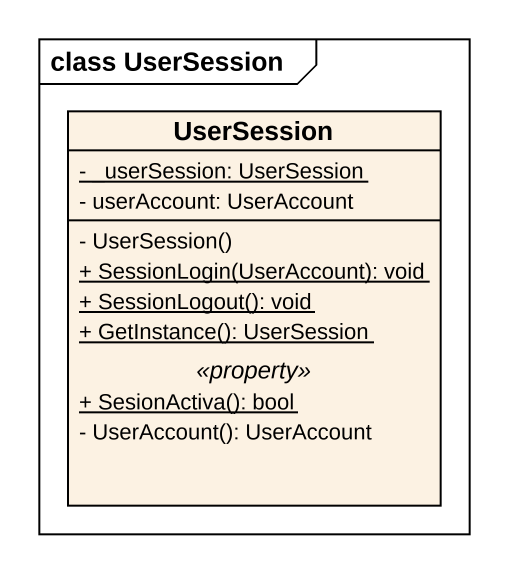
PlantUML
@startuml
mainframe class UserSession
hide circle
hide empty members
skinparam classAttributeIconSize 0
class UserSession {
  {static} - _userSession: UserSession
  - userAccount: UserAccount
  --
  - UserSession()
  {static} + SessionLogin(UserAccount): void
  {static} + SessionLogout(): void
  {static} + GetInstance(): UserSession
  .. <<property>> ..
  {static} + SesionActiva(): bool
  - UserAccount(): UserAccount
}
@enduml
